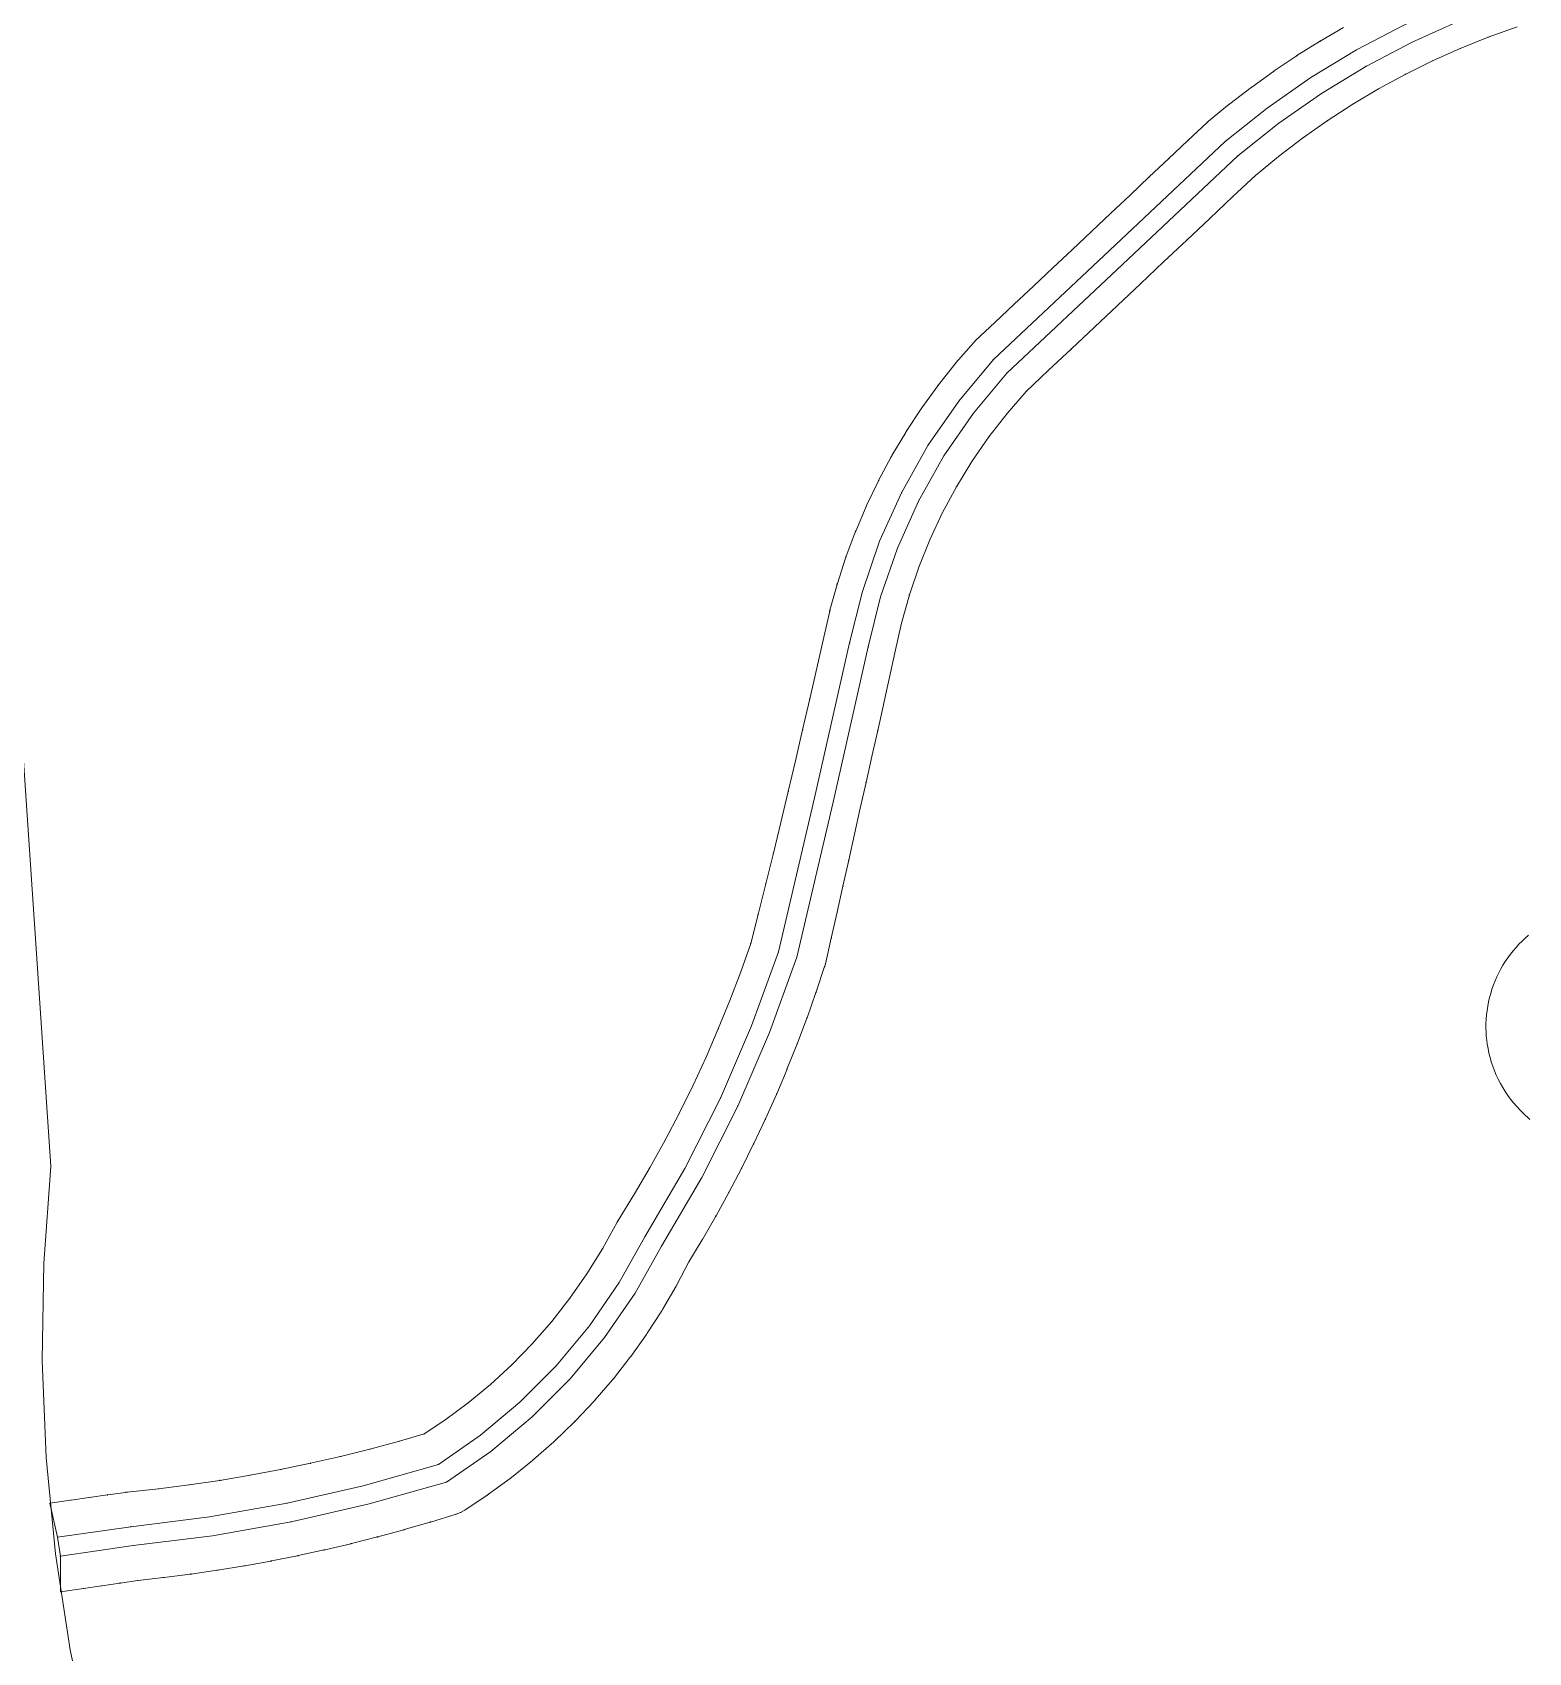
# Model space of a CAD drawing. Header units: metres. Extents: x 150516 to 150824, y 200666 to 200974.
# Drawn here: x 150565.3 to 150612.3, y 200741.4 to 200792.4 of the extents above; entities that cross this region are included whole.
import ezdxf

# ---------------------------------------------------------------- set-up
doc = ezdxf.new("R2010")
doc.units = ezdxf.units.M
doc.layers.add('N-WE-WH-WATERBODEM-G-_', color=7, linetype='Continuous')

# ---------------------------------------------------------------- blocks, each defined once
blk = doc.blocks.new('INVISIBLE')
at = {"color": 0, "linetype": 'Continuous', "lineweight": 9}
for p, q in [((-0.0125, 0), (0.0125, 0)), ((0, -0.0125), (0, 0.0125))]:
    blk.add_line(p, q, dxfattribs=at)

msp = doc.modelspace()

# ---------------------------------------------------------------- linework, layer by layer
at = {"layer": 'N-WE-WH-WATERBODEM-G-_', "color": 96, "linetype": 'Continuous', "lineweight": 9}
for p, q in [((150606.52, 200792.565, 16.783), (150605.794, 200792.142, 16.78)), ((150611.99, 200792.586, 16.8), (150611.081, 200792.26, 16.797)), ((150605.772, 200792.128, 16.78), (150605.059, 200791.682, 16.777)), ((150605.794, 200792.142, 16.78), (150605.772, 200792.128, 16.78)), ((150610.195, 200791.904, 16.794), (150609.324, 200791.515, 16.79)), ((150611.081, 200792.26, 16.797), (150610.195, 200791.904, 16.794)), ((150605.038, 200791.668, 16.777), (150604.34, 200791.199, 16.774)), ((150605.059, 200791.682, 16.777), (150605.038, 200791.668, 16.777)), ((150609.324, 200791.515, 16.79), (150608.468, 200791.093, 16.787)), ((150604.319, 200791.184, 16.774), (150603.636, 200790.694, 16.771)), ((150604.34, 200791.199, 16.774), (150604.319, 200791.184, 16.774)), ((150608.468, 200791.093, 16.787), (150607.63, 200790.639, 16.784)), ((150603.615, 200790.678, 16.771), (150602.948, 200790.166, 16.768)), ((150603.636, 200790.694, 16.771), (150603.615, 200790.678, 16.771)), ((150607.63, 200790.639, 16.784), (150606.813, 200790.153, 16.78)), ((150602.928, 200790.15, 16.768), (150602.278, 200789.617, 16.765)), ((150602.948, 200790.166, 16.768), (150602.928, 200790.15, 16.768)), ((150606.813, 200790.153, 16.78), (150606.014, 200789.635, 16.777)), ((150602.238, 200789.581, 16.765), (150601.629, 200789.01, 16.762)), ((150602.278, 200789.617, 16.765), (150602.238, 200789.581, 16.765)), ((150606.014, 200789.635, 16.777), (150605.236, 200789.087, 16.774)), ((150599.155, 200785.549, 16.06), (150602.803, 200788.98, 16.08)), ((150601.629, 200789.01, 16.762), (150601.021, 200788.439, 16.76)), ((150605.236, 200789.087, 16.774), (150604.479, 200788.511, 16.77)), ((150599.566, 200785.112, 16.06), (150603.203, 200788.532, 16.08)), ((150601.021, 200788.439, 16.76), (150600.413, 200787.866, 16.756)), ((150604.479, 200788.511, 16.77), (150603.754, 200787.913, 16.767)), ((150600.413, 200787.866, 16.756), (150599.807, 200787.293, 16.751)), ((150603.754, 200787.913, 16.767), (150603.044, 200787.245, 16.764)), ((150599.807, 200787.293, 16.751), (150599.2, 200786.72, 16.746)), ((150603.044, 200787.245, 16.764), (150602.317, 200786.56, 16.761)), ((150599.2, 200786.72, 16.746), (150598.594, 200786.147, 16.741)), ((150602.317, 200786.56, 16.761), (150601.59, 200785.875, 16.757)), ((150598.594, 200786.147, 16.741), (150597.985, 200785.574, 16.735)), ((150601.59, 200785.875, 16.757), (150600.863, 200785.191, 16.754)), ((150595.505, 200782.117, 16.03), (150599.155, 200785.549, 16.06)), ((150597.985, 200785.574, 16.735), (150597.377, 200785.002, 16.73)), ((150595.932, 200781.695, 16.03), (150599.566, 200785.112, 16.06)), ((150597.377, 200785.002, 16.73), (150596.768, 200784.43, 16.725)), ((150600.863, 200785.191, 16.754), (150600.136, 200784.506, 16.75)), ((150596.768, 200784.43, 16.725), (150596.16, 200783.858, 16.72)), ((150600.136, 200784.506, 16.75), (150599.411, 200783.821, 16.747)), ((150596.16, 200783.858, 16.72), (150595.552, 200783.286, 16.715)), ((150599.411, 200783.821, 16.747), (150598.686, 200783.135, 16.743)), ((150595.552, 200783.286, 16.715), (150594.943, 200782.713, 16.71)), ((150594.943, 200782.713, 16.71), (150594.889, 200782.656, 16.71)), ((150598.686, 200783.135, 16.743), (150597.959, 200782.452, 16.737)), ((150594.889, 200782.656, 16.71), (150594.329, 200782.014, 16.705)), ((150597.959, 200782.452, 16.737), (150597.232, 200781.769, 16.731)), ((150594.305, 200781.985, 16.705), (150593.776, 200781.319, 16.7)), ((150594.329, 200782.014, 16.705), (150594.305, 200781.985, 16.705)), ((150597.232, 200781.769, 16.731), (150596.54, 200781.118, 16.725)), ((150593.753, 200781.289, 16.7), (150593.254, 200780.6, 16.696)), ((150593.776, 200781.319, 16.7), (150593.753, 200781.289, 16.7)), ((150596.54, 200781.118, 16.725), (150595.938, 200780.424, 16.72)), ((150593.233, 200780.569, 16.696), (150592.766, 200779.858, 16.692)), ((150593.254, 200780.6, 16.696), (150593.233, 200780.569, 16.696)), ((150595.938, 200780.424, 16.72), (150595.363, 200779.683, 16.715)), ((150592.747, 200779.826, 16.692), (150592.313, 200779.094, 16.689)), ((150592.766, 200779.858, 16.692), (150592.747, 200779.826, 16.692)), ((150595.363, 200779.683, 16.715), (150594.83, 200778.911, 16.711)), ((150592.294, 200779.061, 16.688), (150591.894, 200778.311, 16.685)), ((150592.313, 200779.094, 16.689), (150592.294, 200779.061, 16.688)), ((150594.83, 200778.911, 16.711), (150594.34, 200778.111, 16.707)), ((150591.877, 200778.278, 16.685), (150591.516, 200777.524, 16.682)), ((150591.894, 200778.311, 16.685), (150591.877, 200778.278, 16.685)), ((150594.34, 200778.111, 16.707), (150593.896, 200777.286, 16.703)), ((150591.501, 200777.49, 16.682), (150591.173, 200776.722, 16.68)), ((150591.516, 200777.524, 16.682), (150591.501, 200777.49, 16.682)), ((150593.896, 200777.286, 16.703), (150593.505, 200776.447, 16.7)), ((150591.159, 200776.687, 16.68), (150590.866, 200775.905, 16.677)), ((150591.173, 200776.722, 16.68), (150591.159, 200776.687, 16.68)), ((150593.505, 200776.447, 16.7), (150593.16, 200775.588, 16.698)), ((150590.854, 200775.87, 16.677), (150590.596, 200775.074, 16.675)), ((150590.866, 200775.905, 16.677), (150590.854, 200775.87, 16.677)), ((150593.16, 200775.588, 16.698), (150592.862, 200774.711, 16.696)), ((150590.586, 200775.039, 16.675), (150590.363, 200774.233, 16.674)), ((150590.596, 200775.074, 16.675), (150590.586, 200775.039, 16.675)), ((150592.862, 200774.711, 16.696), (150592.613, 200773.819, 16.694)), ((150590.355, 200774.197, 16.674), (150590.168, 200773.383, 16.672)), ((150590.363, 200774.233, 16.674), (150590.355, 200774.197, 16.674)), ((150592.613, 200773.819, 16.694), (150592.407, 200772.886, 16.692)), ((150590.168, 200773.383, 16.672), (150589.948, 200772.41, 16.671)), ((150592.407, 200772.889, 16.692), (150592.228, 200772.075, 16.691)), ((150592.407, 200772.886, 16.692), (150592.407, 200772.889, 16.692)), ((150589.948, 200772.41, 16.671), (150589.725, 200771.437, 16.669)), ((150592.228, 200772.074, 16.691), (150592.047, 200771.259, 16.69)), ((150592.228, 200772.075, 16.691), (150592.228, 200772.074, 16.691)), ((150589.725, 200771.437, 16.669), (150589.502, 200770.465, 16.668)), ((150592.047, 200771.258, 16.69), (150591.865, 200770.444, 16.689)), ((150592.047, 200771.259, 16.69), (150592.047, 200771.258, 16.69)), ((150589.502, 200770.465, 16.668), (150589.277, 200769.493, 16.666)), ((150591.865, 200770.443, 16.689), (150591.683, 200769.629, 16.688)), ((150591.865, 200770.444, 16.689), (150591.865, 200770.443, 16.689)), ((150564.945, 200770.123, 16.605), (150565.844, 200756.727, 16.61)), ((150589.277, 200769.493, 16.666), (150589.051, 200768.521, 16.665)), ((150591.682, 200769.628, 16.688), (150591.499, 200768.814, 16.686)), ((150591.683, 200769.629, 16.688), (150591.682, 200769.628, 16.688)), ((150589.051, 200768.521, 16.665), (150588.817, 200767.552, 16.663)), ((150591.499, 200768.813, 16.686), (150591.314, 200767.999, 16.685)), ((150591.499, 200768.814, 16.686), (150591.499, 200768.813, 16.686)), ((150591.314, 200767.998, 16.685), (150591.135, 200767.182, 16.684)), ((150591.314, 200767.999, 16.685), (150591.314, 200767.998, 16.685)), ((150588.817, 200767.553, 16.663), (150588.581, 200766.585, 16.662)), ((150588.817, 200767.552, 16.663), (150588.817, 200767.553, 16.663)), ((150591.134, 200767.181, 16.684), (150590.954, 200766.365, 16.683)), ((150591.135, 200767.182, 16.684), (150591.134, 200767.181, 16.684)), ((150588.581, 200766.586, 16.662), (150588.341, 200765.618, 16.663)), ((150588.581, 200766.585, 16.662), (150588.581, 200766.586, 16.662)), ((150590.953, 200766.364, 16.683), (150590.772, 200765.549, 16.681)), ((150590.954, 200766.365, 16.683), (150590.953, 200766.364, 16.683)), ((150588.342, 200765.62, 16.663), (150588.099, 200764.653, 16.665)), ((150588.341, 200765.618, 16.663), (150588.342, 200765.62, 16.663)), ((150590.772, 200765.548, 16.681), (150590.589, 200764.732, 16.68)), ((150590.772, 200765.549, 16.681), (150590.772, 200765.548, 16.681)), ((150588.1, 200764.654, 16.665), (150587.869, 200763.74, 16.666)), ((150588.099, 200764.653, 16.665), (150588.1, 200764.654, 16.665)), ((150590.589, 200764.731, 16.68), (150590.405, 200763.916, 16.679)), ((150590.589, 200764.732, 16.68), (150590.589, 200764.731, 16.68)), ((150590.405, 200763.915, 16.679), (150590.221, 200763.1, 16.678)), ((150590.405, 200763.916, 16.679), (150590.405, 200763.915, 16.679)), ((150587.869, 200763.74, 16.666), (150587.557, 200762.856, 16.668)), ((150587.557, 200762.856, 16.668), (150587.213, 200761.952, 16.669)), ((150590.196, 200763.016, 16.678), (150589.929, 200762.219, 16.676)), ((150590.221, 200763.1, 16.678), (150590.196, 200763.016, 16.678)), ((150587.213, 200761.952, 16.669), (150586.849, 200761.057, 16.67)), ((150589.923, 200762.201, 16.676), (150589.641, 200761.408, 16.675)), ((150589.929, 200762.219, 16.676), (150589.923, 200762.201, 16.676)), ((150589.635, 200761.391, 16.675), (150589.339, 200760.603, 16.677)), ((150589.641, 200761.408, 16.675), (150589.635, 200761.391, 16.675)), ((150586.849, 200761.057, 16.67), (150586.465, 200760.168, 16.669)), ((150589.332, 200760.586, 16.677), (150589.019, 200759.805, 16.676)), ((150589.339, 200760.603, 16.677), (150589.332, 200760.586, 16.677)), ((150586.465, 200760.168, 16.669), (150586.057, 200759.287, 16.669)), ((150589.012, 200759.787, 16.676), (150588.687, 200759.012, 16.679)), ((150589.019, 200759.805, 16.676), (150589.012, 200759.787, 16.676)), ((150586.057, 200759.287, 16.669), (150585.627, 200758.416, 16.671)), ((150588.679, 200758.994, 16.679), (150588.336, 200758.226, 16.68)), ((150588.687, 200759.012, 16.679), (150588.679, 200758.994, 16.679)), ((150585.627, 200758.416, 16.671), (150585.176, 200757.554, 16.674)), ((150588.328, 200758.209, 16.68), (150587.97, 200757.452, 16.681)), ((150588.336, 200758.226, 16.68), (150588.328, 200758.209, 16.68)), ((150585.176, 200757.554, 16.674), (150584.705, 200756.703, 16.676)), ((150587.961, 200757.435, 16.681), (150587.588, 200756.685, 16.681)), ((150587.97, 200757.452, 16.681), (150587.961, 200757.435, 16.681)), ((150584.705, 200756.703, 16.676), (150584.213, 200755.864, 16.678)), ((150587.588, 200756.685, 16.681), (150587.579, 200756.668, 16.681)), ((150587.579, 200756.668, 16.681), (150587.19, 200755.926, 16.682)), ((150584.213, 200755.864, 16.678), (150583.694, 200755.023, 16.679)), ((150587.181, 200755.909, 16.682), (150586.778, 200755.175, 16.682)), ((150587.19, 200755.926, 16.682), (150587.181, 200755.909, 16.682)), ((150586.768, 200755.158, 16.682), (150586.35, 200754.433, 16.683)), ((150586.778, 200755.175, 16.682), (150586.768, 200755.158, 16.682)), ((150583.668, 200754.977, 16.679), (150583.21, 200754.14, 16.68)), ((150583.694, 200755.023, 16.679), (150583.668, 200754.977, 16.679)), ((150583.21, 200754.14, 16.68), (150582.717, 200753.347, 16.68)), ((150586.34, 200754.416, 16.683), (150585.926, 200753.728, 16.683)), ((150586.35, 200754.433, 16.683), (150586.34, 200754.416, 16.683)), ((150585.926, 200753.728, 16.683), (150585.544, 200752.998, 16.684)), ((150582.717, 200753.347, 16.68), (150582.182, 200752.582, 16.681)), ((150585.522, 200752.959, 16.684), (150585.095, 200752.228, 16.684)), ((150585.544, 200752.998, 16.684), (150585.522, 200752.959, 16.684)), ((150582.182, 200752.582, 16.681), (150581.606, 200751.848, 16.681)), ((150585.071, 200752.189, 16.684), (150584.612, 200751.478, 16.685)), ((150585.095, 200752.228, 16.684), (150585.071, 200752.189, 16.684)), ((150581.606, 200751.848, 16.681), (150580.991, 200751.146, 16.681)), ((150580.991, 200751.146, 16.681), (150580.353, 200750.49, 16.681)), ((150584.586, 200751.44, 16.685), (150584.096, 200750.75, 16.685)), ((150584.612, 200751.478, 16.685), (150584.586, 200751.44, 16.685)), ((150584.068, 200750.713, 16.685), (150583.546, 200750.047, 16.686)), ((150584.096, 200750.75, 16.685), (150584.068, 200750.713, 16.685)), ((150580.353, 200750.49, 16.681), (150579.681, 200749.87, 16.681)), ((150583.546, 200750.047, 16.686), (150583.517, 200750.011, 16.686)), ((150579.681, 200749.87, 16.681), (150578.978, 200749.286, 16.681)), ((150583.517, 200750.011, 16.686), (150582.965, 200749.369, 16.686)), ((150578.978, 200749.286, 16.681), (150578.245, 200748.742, 16.681)), ((150582.934, 200749.334, 16.686), (150582.351, 200748.718, 16.686)), ((150582.965, 200749.369, 16.686), (150582.934, 200749.334, 16.686)), ((150578.245, 200748.742, 16.681), (150577.593, 200748.31, 16.681)), ((150582.318, 200748.684, 16.686), (150581.708, 200748.095, 16.686)), ((150582.351, 200748.718, 16.686), (150582.318, 200748.684, 16.686)), ((150576.814, 200748.082, 16.68), (150575.887, 200747.832, 16.68)), ((150577.593, 200748.31, 16.681), (150576.814, 200748.082, 16.68)), ((150581.673, 200748.063, 16.686), (150581.037, 200747.503, 16.686)), ((150581.708, 200748.095, 16.686), (150581.673, 200748.063, 16.686)), ((150574.955, 200747.6, 16.679), (150574.018, 200747.387, 16.678)), ((150575.887, 200747.832, 16.68), (150574.955, 200747.6, 16.679)), ((150581.037, 200747.503, 16.686), (150581.001, 200747.472, 16.686)), ((150572.118, 200747.012, 16.676), (150571.159, 200746.85, 16.675)), ((150573.077, 200747.192, 16.677), (150572.118, 200747.012, 16.676)), ((150574.018, 200747.387, 16.678), (150573.077, 200747.192, 16.677)), ((150581.001, 200747.472, 16.686), (150580.34, 200746.941, 16.686)), ((150568.245, 200746.478, 16.667), (150568.207, 200746.473, 16.666)), ((150569.23, 200746.584, 16.669), (150568.245, 200746.478, 16.667)), ((150570.195, 200746.707, 16.672), (150569.23, 200746.584, 16.669)), ((150571.159, 200746.85, 16.675), (150570.195, 200746.707, 16.672)), ((150580.302, 200746.912, 16.686), (150579.618, 200746.412, 16.686)), ((150580.34, 200746.941, 16.686), (150580.302, 200746.912, 16.686)), ((150566.476, 200746.227, 16.662), (150565.812, 200746.133, 16.66)), ((150566.053, 200745.06, 15.751), (150565.812, 200746.133, 16.66)), ((150567.053, 200746.308, 16.663), (150566.476, 200746.227, 16.662)), ((150567.63, 200746.39, 16.665), (150567.053, 200746.308, 16.663)), ((150568.207, 200746.473, 16.666), (150567.63, 200746.39, 16.665)), ((150579.579, 200746.384, 16.686), (150578.872, 200745.915, 16.686)), ((150579.618, 200746.412, 16.686), (150579.579, 200746.384, 16.686)), ((150577.777, 200745.534, 16.685), (150576.968, 200745.299, 16.684)), ((150577.794, 200745.539, 16.685), (150577.777, 200745.534, 16.685)), ((150578.598, 200745.787, 16.686), (150577.794, 200745.539, 16.685)), ((150578.74, 200745.841, 16.686), (150578.598, 200745.787, 16.686)), ((150578.872, 200745.915, 16.686), (150578.74, 200745.841, 16.686)), ((150566.144, 200744.467, 15.751), (150566.053, 200745.06, 15.751)), ((150576.121, 200745.068, 16.684), (150575.306, 200744.861, 16.683)), ((150576.139, 200745.073, 16.684), (150576.121, 200745.068, 16.684)), ((150576.951, 200745.294, 16.684), (150576.139, 200745.073, 16.684)), ((150576.968, 200745.299, 16.684), (150576.951, 200745.294, 16.684)), ((150566.144, 200744.467, 15.751), (150566.151, 200743.345, 16.673)), ((150573.611, 200744.477, 16.682), (150572.789, 200744.314, 16.681)), ((150573.629, 200744.481, 16.682), (150573.611, 200744.477, 16.682)), ((150574.451, 200744.66, 16.682), (150573.629, 200744.481, 16.682)), ((150574.469, 200744.664, 16.682), (150574.451, 200744.66, 16.682)), ((150575.288, 200744.857, 16.683), (150574.469, 200744.664, 16.682)), ((150575.306, 200744.861, 16.683), (150575.288, 200744.857, 16.683)), ((150571.083, 200744.022, 16.679), (150570.254, 200743.902, 16.678)), ((150571.101, 200744.025, 16.679), (150571.083, 200744.022, 16.679)), ((150571.928, 200744.159, 16.68), (150571.101, 200744.025, 16.679)), ((150571.946, 200744.162, 16.68), (150571.928, 200744.159, 16.68)), ((150572.771, 200744.311, 16.681), (150571.946, 200744.162, 16.68)), ((150572.789, 200744.314, 16.681), (150572.771, 200744.311, 16.681)), ((150566.874, 200743.449, 16.675), (150566.151, 200743.345, 16.673)), ((150566.875, 200743.449, 16.675), (150566.874, 200743.449, 16.675)), ((150567.448, 200743.533, 16.676), (150566.875, 200743.449, 16.675)), ((150567.449, 200743.533, 16.676), (150567.448, 200743.533, 16.676)), ((150568.021, 200743.618, 16.676), (150567.449, 200743.533, 16.676)), ((150568.022, 200743.618, 16.676), (150568.021, 200743.618, 16.676)), ((150568.58, 200743.701, 16.677), (150568.022, 200743.618, 16.676)), ((150569.386, 200743.791, 16.678), (150568.58, 200743.701, 16.677)), ((150569.405, 200743.793, 16.678), (150569.386, 200743.791, 16.678)), ((150570.236, 200743.899, 16.678), (150569.405, 200743.793, 16.678)), ((150570.254, 200743.902, 16.678), (150570.236, 200743.899, 16.678))]:
    msp.add_line(p, q, dxfattribs=at)
for points in [[(150611.526, 200793.915, 16.13), (150609.952, 200793.329, 16.123), (150608.418, 200792.645, 16.117), (150606.931, 200791.865, 16.11)], [(150611.718, 200793.347, 16.13), (150610.179, 200792.774, 16.123), (150608.68, 200792.106, 16.117), (150607.226, 200791.343, 16.11)], [(150606.931, 200791.865, 16.11), (150605.495, 200790.992, 16.1), (150604.117, 200790.028, 16.09), (150602.803, 200788.98, 16.08)], [(150607.226, 200791.343, 16.11), (150605.827, 200790.492, 16.1), (150604.484, 200789.554, 16.09), (150603.203, 200788.532, 16.08)], [(150595.505, 200782.117, 16.03), (150594.414, 200780.811, 16.023), (150593.447, 200779.411, 16.017), (150592.612, 200777.928, 16.01)], [(150595.932, 200781.695, 16.03), (150594.882, 200780.436, 16.023), (150593.951, 200779.086, 16.017), (150593.148, 200777.658, 16.01)], [(150592.612, 200777.928, 16.01), (150591.927, 200776.403, 16), (150591.383, 200774.823, 15.99), (150590.983, 200773.2, 15.98)], [(150593.148, 200777.658, 16.01), (150592.484, 200776.18, 16), (150591.957, 200774.649, 15.99), (150591.57, 200773.077, 15.98)], [(150589.878, 200768.33, 15.96), (150590.983, 200773.2, 15.98)], [(150590.463, 200768.195, 15.96), (150591.57, 200773.077, 15.98)], [(150588.743, 200763.477, 15.91), (150589.878, 200768.33, 15.96)], [(150589.321, 200763.314, 15.91), (150590.463, 200768.195, 15.96)], [(150586.916, 200758.881, 15.88), (150587.898, 200761.152, 15.895), (150588.743, 200763.477, 15.91)], [(150587.459, 200758.626, 15.88), (150588.46, 200760.942, 15.895), (150589.321, 200763.314, 15.91)], [(150584.538, 200754.51, 15.86), (150585.793, 200756.66, 15.87), (150586.916, 200758.881, 15.88)], [(150585.061, 200754.215, 15.86), (150586.326, 200756.385, 15.87), (150587.459, 200758.626, 15.88)], [(150565.844, 200756.727, 16.61), (150565.622, 200753.68, 16.624), (150565.572, 200750.626, 16.639), (150565.694, 200747.574, 16.653), (150565.989, 200744.534, 16.668), (150566.454, 200741.515, 16.682), (150567.09, 200738.527, 16.697), (150567.893, 200735.58, 16.711), (150568.86, 200732.683, 16.726), (150569.99, 200729.846, 16.74)], [(150581.744, 200750.45, 15.83), (150582.798, 200751.717, 15.84), (150583.731, 200753.073, 15.85), (150584.538, 200754.51, 15.86)], [(150582.188, 200750.046, 15.83), (150583.27, 200751.347, 15.84), (150584.231, 200752.74, 15.85), (150585.061, 200754.215, 15.86)], [(150578.04, 200747.347, 15.81), (150579.366, 200748.269, 15.817), (150580.604, 200749.307, 15.823), (150581.744, 200750.45, 15.83)], [(150578.293, 200746.797, 15.81), (150579.688, 200747.76, 15.817), (150580.99, 200748.846, 15.823), (150582.188, 200750.046, 15.83)], [(150573.285, 200746.131, 15.78), (150575.677, 200746.679, 15.795), (150578.04, 200747.347, 15.81)], [(150573.404, 200745.543, 15.78), (150575.864, 200746.108, 15.795), (150578.293, 200746.797, 15.81)], [(150568.363, 200745.392, 15.76), (150570.833, 200745.699, 15.77), (150573.285, 200746.131, 15.78)], [(150568.436, 200744.797, 15.76), (150570.929, 200745.107, 15.77), (150573.404, 200745.543, 15.78)], [(150566.053, 200745.06, 15.751), (150568.363, 200745.392, 15.76)], [(150566.144, 200744.467, 15.751), (150568.436, 200744.797, 15.76)]]:
    msp.add_polyline3d(points, dxfattribs=at)
at = {"layer": 'N-WE-WH-WATERBODEM-G-_', "color": 1, "linetype": 'Continuous', "lineweight": 0}
msp.add_polyline3d([(150612.349, 200764.004, 16.757), (150612.244, 200763.914, 16.756), (150612.143, 200763.819, 16.756), (150612.045, 200763.721, 16.756), (150611.952, 200763.619, 16.755), (150611.861, 200763.514, 16.755), (150611.775, 200763.405, 16.754), (150611.693, 200763.293, 16.754), (150611.616, 200763.179, 16.753), (150611.542, 200763.062, 16.753), (150611.473, 200762.942, 16.753), (150611.408, 200762.819, 16.752), (150611.348, 200762.694, 16.752), (150611.292, 200762.567, 16.751), (150611.242, 200762.438, 16.751), (150611.196, 200762.308, 16.751), (150611.155, 200762.175, 16.75), (150611.119, 200762.042, 16.75), (150611.087, 200761.907, 16.75), (150611.061, 200761.771, 16.75), (150611.04, 200761.634, 16.749), (150611.024, 200761.496, 16.749), (150611.013, 200761.358, 16.749), (150611.007, 200761.22, 16.749), (150611.006, 200761.081, 16.748), (150611.01, 200760.955, 16.748), (150611.018, 200760.829, 16.748), (150611.031, 200760.704, 16.748), (150611.047, 200760.578, 16.748), (150611.071, 200760.437, 16.748), (150611.1, 200760.296, 16.748), (150611.135, 200760.157, 16.747), (150611.175, 200760.019, 16.747), (150611.222, 200759.878, 16.747), (150611.274, 200759.74, 16.747), (150611.331, 200759.604, 16.747), (150611.394, 200759.47, 16.747), (150611.462, 200759.339, 16.747), (150611.535, 200759.211, 16.747), (150611.613, 200759.086, 16.747), (150611.697, 200758.963, 16.748), (150611.784, 200758.845, 16.748), (150611.877, 200758.729, 16.748), (150611.974, 200758.618, 16.748), (150612.075, 200758.51, 16.748), (150612.18, 200758.407, 16.748), (150612.388, 200758.207, 16.749)], dxfattribs=at)

# ---------------------------------------------------------------- block references
at = {"layer": 'N-WE-WH-WATERBODEM-G-_', "color": 96, "linetype": 'Continuous', "lineweight": 9}
for p in [(150605.772, 200792.128, 16.78), (150605.794, 200792.142, 16.78), (150606.931, 200791.865, 16.11), (150610.195, 200791.904, 16.794), (150611.081, 200792.26, 16.797), (150605.038, 200791.668, 16.777), (150605.059, 200791.682, 16.777), (150607.226, 200791.343, 16.11), (150609.324, 200791.515, 16.79), (150604.319, 200791.184, 16.774), (150604.34, 200791.199, 16.774), (150608.468, 200791.093, 16.787), (150603.615, 200790.678, 16.771), (150603.636, 200790.694, 16.771), (150607.63, 200790.639, 16.784), (150602.928, 200790.15, 16.768), (150602.948, 200790.166, 16.768), (150606.813, 200790.153, 16.78), (150602.238, 200789.581, 16.765), (150602.278, 200789.617, 16.765), (150606.014, 200789.635, 16.777), (150601.629, 200789.01, 16.762), (150602.803, 200788.98, 16.08), (150605.236, 200789.087, 16.774), (150601.021, 200788.439, 16.76), (150603.203, 200788.532, 16.08), (150604.479, 200788.511, 16.77), (150600.413, 200787.866, 16.756), (150603.754, 200787.913, 16.767), (150599.807, 200787.293, 16.751), (150603.044, 200787.245, 16.764), (150599.2, 200786.72, 16.746), (150602.317, 200786.56, 16.761), (150598.594, 200786.147, 16.741), (150601.59, 200785.875, 16.757), (150597.985, 200785.574, 16.735), (150599.155, 200785.549, 16.06), (150597.377, 200785.002, 16.73), (150599.566, 200785.112, 16.06), (150600.863, 200785.191, 16.754), (150596.768, 200784.43, 16.725), (150600.136, 200784.506, 16.75), (150596.16, 200783.858, 16.72), (150599.411, 200783.821, 16.747), (150595.552, 200783.286, 16.715), (150594.943, 200782.713, 16.71), (150598.686, 200783.135, 16.743), (150594.889, 200782.656, 16.71), (150597.959, 200782.452, 16.737), (150594.305, 200781.985, 16.705), (150594.329, 200782.014, 16.705), (150595.505, 200782.117, 16.03), (150595.932, 200781.695, 16.03), (150597.232, 200781.769, 16.731), (150593.753, 200781.289, 16.7), (150593.776, 200781.319, 16.7), (150596.54, 200781.118, 16.725), (150593.233, 200780.569, 16.696), (150593.254, 200780.6, 16.696), (150595.938, 200780.424, 16.72), (150592.747, 200779.826, 16.692), (150592.766, 200779.858, 16.692), (150595.363, 200779.683, 16.715), (150592.313, 200779.094, 16.689), (150592.294, 200779.061, 16.688), (150594.83, 200778.911, 16.711), (150591.877, 200778.278, 16.685), (150591.894, 200778.311, 16.685), (150594.34, 200778.111, 16.707), (150592.612, 200777.928, 16.01), (150593.148, 200777.658, 16.01), (150591.501, 200777.49, 16.682), (150591.516, 200777.524, 16.682), (150593.896, 200777.286, 16.703), (150591.159, 200776.687, 16.68), (150591.173, 200776.722, 16.68), (150593.505, 200776.447, 16.7), (150590.854, 200775.87, 16.677), (150590.866, 200775.905, 16.677), (150593.16, 200775.588, 16.698), (150590.586, 200775.039, 16.675), (150590.596, 200775.074, 16.675), (150592.862, 200774.711, 16.696), (150590.355, 200774.197, 16.674), (150590.363, 200774.233, 16.674), (150592.613, 200773.819, 16.694), (150590.168, 200773.383, 16.672), (150590.983, 200773.2, 15.98), (150591.57, 200773.077, 15.98), (150592.407, 200772.886, 16.692), (150592.407, 200772.889, 16.692), (150589.948, 200772.41, 16.671), (150592.228, 200772.075, 16.691), (150592.228, 200772.074, 16.691), (150589.725, 200771.437, 16.669), (150592.047, 200771.258, 16.69), (150592.047, 200771.259, 16.69), (150589.502, 200770.465, 16.668), (150591.865, 200770.444, 16.689), (150591.865, 200770.443, 16.689), (150589.277, 200769.493, 16.666), (150591.683, 200769.629, 16.688), (150591.682, 200769.628, 16.688), (150589.051, 200768.521, 16.665), (150591.499, 200768.813, 16.686), (150591.499, 200768.814, 16.686), (150589.878, 200768.33, 15.96), (150590.463, 200768.195, 15.96), (150591.314, 200767.999, 16.685), (150591.314, 200767.998, 16.685), (150588.817, 200767.553, 16.663), (150588.817, 200767.552, 16.663), (150591.135, 200767.182, 16.684), (150591.134, 200767.181, 16.684), (150588.581, 200766.586, 16.662), (150588.581, 200766.585, 16.662), (150590.954, 200766.365, 16.683), (150590.953, 200766.364, 16.683), (150588.342, 200765.62, 16.663), (150588.341, 200765.618, 16.663), (150590.772, 200765.549, 16.681), (150590.772, 200765.548, 16.681), (150588.1, 200764.654, 16.665), (150588.099, 200764.653, 16.665), (150590.589, 200764.731, 16.68), (150590.589, 200764.732, 16.68), (150590.405, 200763.916, 16.679), (150590.405, 200763.915, 16.679), (150587.869, 200763.74, 16.666), (150588.743, 200763.477, 15.91), (150589.321, 200763.314, 15.91), (150587.557, 200762.856, 16.668), (150590.196, 200763.016, 16.678), (150590.221, 200763.1, 16.678), (150587.213, 200761.952, 16.669), (150589.923, 200762.201, 16.676), (150589.929, 200762.219, 16.676), (150589.635, 200761.391, 16.675), (150589.641, 200761.408, 16.675), (150586.849, 200761.057, 16.67), (150589.332, 200760.586, 16.677), (150589.339, 200760.603, 16.677), (150586.465, 200760.168, 16.669), (150589.012, 200759.787, 16.676), (150589.019, 200759.805, 16.676), (150586.057, 200759.287, 16.669), (150586.916, 200758.881, 15.88), (150588.679, 200758.994, 16.679), (150588.687, 200759.012, 16.679), (150585.627, 200758.416, 16.671), (150587.459, 200758.626, 15.88), (150588.328, 200758.209, 16.68), (150588.336, 200758.226, 16.68), (150585.176, 200757.554, 16.674), (150587.961, 200757.435, 16.681), (150587.97, 200757.452, 16.681), (150565.844, 200756.727, 16.61), (150584.705, 200756.703, 16.676), (150587.579, 200756.668, 16.681), (150587.588, 200756.685, 16.681), (150584.213, 200755.864, 16.678), (150587.181, 200755.909, 16.682), (150587.19, 200755.926, 16.682), (150586.768, 200755.158, 16.682), (150586.778, 200755.175, 16.682), (150583.668, 200754.977, 16.679), (150583.694, 200755.023, 16.679), (150583.21, 200754.14, 16.68), (150584.538, 200754.51, 15.86), (150585.061, 200754.215, 15.86), (150586.34, 200754.416, 16.683), (150586.35, 200754.433, 16.683), (150585.926, 200753.728, 16.683), (150582.717, 200753.347, 16.68), (150582.182, 200752.582, 16.681), (150585.522, 200752.959, 16.684), (150585.544, 200752.998, 16.684), (150585.071, 200752.189, 16.684), (150585.095, 200752.228, 16.684), (150581.606, 200751.848, 16.681), (150580.991, 200751.146, 16.681), (150584.586, 200751.44, 16.685), (150584.612, 200751.478, 16.685), (150584.068, 200750.713, 16.685), (150584.096, 200750.75, 16.685), (150580.353, 200750.49, 16.681), (150581.744, 200750.45, 15.83), (150582.188, 200750.046, 15.83), (150583.546, 200750.047, 16.686), (150579.681, 200749.87, 16.681), (150583.517, 200750.011, 16.686), (150578.978, 200749.286, 16.681), (150582.934, 200749.334, 16.686), (150582.965, 200749.369, 16.686), (150578.245, 200748.742, 16.681), (150582.318, 200748.684, 16.686), (150582.351, 200748.718, 16.686), (150576.814, 200748.082, 16.68), (150577.593, 200748.31, 16.681), (150581.673, 200748.063, 16.686), (150581.708, 200748.095, 16.686), (150574.955, 200747.6, 16.679), (150575.887, 200747.832, 16.68), (150581.037, 200747.503, 16.686), (150572.118, 200747.012, 16.676), (150573.077, 200747.192, 16.677), (150574.018, 200747.387, 16.678), (150578.04, 200747.347, 15.81), (150581.001, 200747.472, 16.686), (150568.207, 200746.473, 16.666), (150568.245, 200746.478, 16.667), (150569.23, 200746.584, 16.669), (150570.195, 200746.707, 16.672), (150571.159, 200746.85, 16.675), (150578.293, 200746.797, 15.81), (150580.302, 200746.912, 16.686), (150580.34, 200746.941, 16.686), (150565.812, 200746.133, 16.66), (150566.476, 200746.227, 16.662), (150567.053, 200746.308, 16.663), (150567.63, 200746.39, 16.665), (150573.285, 200746.131, 15.78), (150579.579, 200746.384, 16.686), (150579.618, 200746.412, 16.686), (150573.404, 200745.543, 15.78), (150577.777, 200745.534, 16.685), (150577.794, 200745.539, 16.685), (150578.598, 200745.787, 16.686), (150578.74, 200745.841, 16.686), (150578.872, 200745.915, 16.686), (150566.053, 200745.06, 15.751), (150568.363, 200745.392, 15.76), (150576.121, 200745.068, 16.684), (150576.139, 200745.073, 16.684), (150576.951, 200745.294, 16.684), (150576.968, 200745.299, 16.684), (150566.144, 200744.467, 15.751), (150568.436, 200744.797, 15.76), (150573.611, 200744.477, 16.682), (150573.629, 200744.481, 16.682), (150574.451, 200744.66, 16.682), (150574.469, 200744.664, 16.682), (150575.288, 200744.857, 16.683), (150575.306, 200744.861, 16.683), (150571.083, 200744.022, 16.679), (150571.101, 200744.025, 16.679), (150571.928, 200744.159, 16.68), (150571.946, 200744.162, 16.68), (150572.771, 200744.311, 16.681), (150572.789, 200744.314, 16.681), (150566.874, 200743.449, 16.675), (150566.875, 200743.449, 16.675), (150567.448, 200743.533, 16.676), (150567.449, 200743.533, 16.676), (150568.021, 200743.618, 16.676), (150568.022, 200743.618, 16.676), (150568.58, 200743.701, 16.677), (150569.386, 200743.791, 16.678), (150569.405, 200743.793, 16.678), (150570.236, 200743.899, 16.678), (150570.254, 200743.902, 16.678), (150566.151, 200743.345, 16.673)]:
    msp.add_blockref('INVISIBLE', p, dxfattribs=at)

doc.saveas('drawing.dxf')
